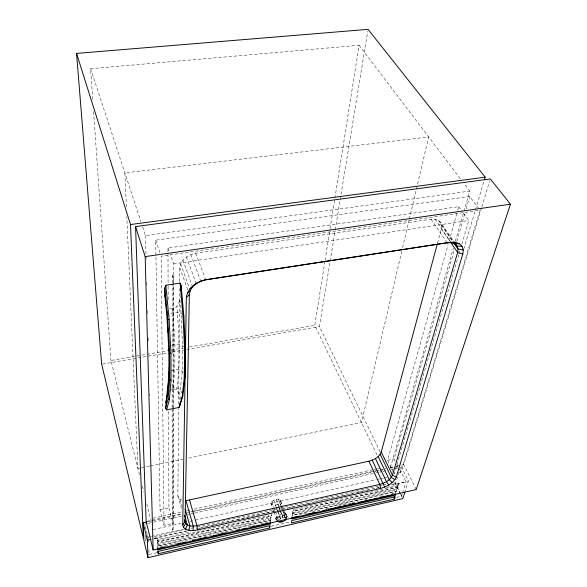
<?xml version="1.0" encoding="UTF-8"?>
<svg xmlns="http://www.w3.org/2000/svg" width="587" height="587" viewBox="0 0 587 587"><rect width="100%" height="100%" fill="white"/><g stroke="black" fill="none" stroke-linecap="round" stroke-linejoin="round"><path stroke-width="0.44" stroke-dasharray="2.94 2.2" d="M173.026 408.391L173.172 530.699L172.409 530.868L172.13 408.552M172.13 407.635L172.145 381.968M172.167 352.633L172.204 283.888M172.211 282.971L172.211 275.633L173.253 275.479L173.73 276.873L172.695 277.027L172.211 275.633M173.026 407.473L173.238 283.726M173.238 282.817L173.253 275.479M478.985 208.781L469.717 196.484L155.694 240.186L160.038 510.052L164.022 525.358L173.033 523.347L173.26 409.667M173.26 408.75L173.554 263.901L170.318 254.677M182.051 500.168L180.099 499.456L178.433 497.893L177.868 495.876L178.609 408.809M178.646 404.223L179.629 288.745M179.695 281.415C180.392 274.364 177.861 266.094 182.88 260.144C186.226 256.438 190.79 254.142 195.676 253.268L430.99 219.222L435.026 219.186L438.357 220.308L440.646 222.458L453.942 241.609M437.557 243.055L441.373 228.886L441.681 225.415L440.646 222.458M269.822 522.79L270.152 520.405L157.742 546.145L157.771 547.73M270.812 520.023L270.38 518.813L270.71 516.399L157.661 542.146L157.712 544.553L158.035 545.837L270.812 520.023L271.15 517.617L270.71 516.399M154.322 538.837L157.58 538.103L157.954 541.823L271.377 516.002L271.715 513.559M179.989 400.07L179.086 394.031L180.29 389.973L182.241 371.358L182.557 345.545L181.082 313.348L179.923 300.353L180.429 296.802M376.979 454.844L314.771 325.389L324.927 261.23M325.066 260.327L329.931 229.605M330.07 228.703L359.09 45.272L90.581 68.708L92.812 100.722M380.163 451.829L319.423 326.577L335.089 230.816M335.236 229.913L367.748 31.155M292.297 513.801L292.7 511.387L397.12 487.606L397.67 488.751L396.937 491.158L292.752 515.004L292.297 513.801L396.386 490.02L397.12 487.606M292.752 515.004L293.162 512.59L292.7 511.387M399.864 469.329L406.05 481.802L398.353 483.549L398.911 484.693L398.162 487.129L293.434 510.976L293.705 509.355M278.722 520.654L276.932 519.796L277.805 518.218L279.353 519.51L280.769 518.46L284.306 517.653L284.666 515.635L282.523 509.868M401.787 251.207L361.489 422.603L187.319 458.3M402.623 247.633L409.132 219.956M409.344 219.068L428.649 136.94L124.87 172.901L126.447 208.583M169.181 391.25L172.835 388.88L173.136 387.765L174.801 369.465L174.897 344.151L172.945 309.144L176.951 306.451L179.923 300.353M393.444 472.359L387.574 460.333L448.101 244.559M449.092 241.037L457.493 211.093M457.735 210.212L458.726 206.69L167.963 247.971L168.102 285.524M179.086 394.031L176.467 389.907L177.01 388C180.502 360.939 178.91 333.563 176.951 306.451M390.45 467.428L453.325 248.286M455.343 241.257L463.679 212.201M463.928 211.327L469.739 191.083L464.207 183.79M395.22 461.323L394.031 458.924L454.228 250.201M456.767 241.396L465.146 212.333M466.166 208.811L469.717 196.484M458.763 254.729L394.222 473.966L395.858 473.599M459.019 253.848L460.054 250.341M461.859 244.207L468.83 220.529L462.446 211.79M463.752 249.079L475.243 210.484M475.507 209.61L483.864 181.544M400.539 493.858L395.543 483.549L400.855 465.843L408.413 481.017L405.228 491.077M399.123 472.873L400.752 472.506L480.078 210.227L161.124 256.181L164.022 525.358M416.205 489.536L403.709 464.603L481.545 207.842M481.817 206.962L489.785 180.679M395.176 494.005L395.902 491.62L292.025 515.401L292.48 516.604M398.162 487.129L397.612 485.992L398.353 483.549M180.253 399.211L181.31 395.763M396.496 497.372L401.537 496.206L402.33 493.667M402.594 492.816L406.05 481.802M280.153 499.823L280.586 501.115C279.177 504.387 274.591 506.192 271.385 504.563L270.937 503.279C272.089 500.315 275.582 499.089 278.546 499.155L280.153 499.823L281.995 504.761M275.677 518.372C277.335 514.623 282.611 512.532 286.324 514.366L286.772 515.577C283.059 513.742 277.783 515.841 276.117 519.583L275.677 518.372L276.624 521.036M285.803 517.617L286.801 515.826L287.256 517.037L286.581 518.226M285.832 519.128L286.713 517.558L283.837 509.692M285.781 519.033L286.713 517.558L283.954 510.162M277.805 518.218C280.028 516.274 283.462 514.762 286.287 516.281L285.48 518.108L284.306 517.653M171.756 388.396L173.136 387.765L177.01 388L180.29 389.973L182.102 393.18M171.25 370.962L174.801 369.465L178.822 369.612L182.241 371.358L183.68 373.53M171.969 345.229L174.897 344.151L179.035 344.165L182.557 345.545L183.548 346.734M156.993 552.646L149.098 554.466L148.951 549.99M271.011 526.334L290.961 521.726M157.712 544.553L270.38 518.813M159.847 547.018L191.105 539.849M192 539.644L197.357 538.418M198.252 538.213L203.608 536.988M204.503 536.782L211.65 535.139M216.111 534.119L219.685 533.297M220.58 533.091L235.761 529.613M236.649 529.408L240.222 528.586M248.264 526.744L251.838 525.923M252.726 525.717L256.299 524.903M260.767 523.875L268.802 522.034M298.702 515.173L306.7 513.346M312.027 512.121L320.025 510.286M326.247 508.863L328.911 508.247M337.796 506.207L347.577 503.969M348.465 503.763L351.129 503.154M352.017 502.949L358.239 501.525M364.461 500.095L367.124 499.486M380.449 496.426L383.12 495.817M392.006 493.777L396.445 492.757L395.902 491.62M154.535 538.521L186.717 531.228M199.228 528.395L203.696 527.383M204.592 527.177L209.955 525.967M210.85 525.761L213.536 525.16M214.424 524.954L219.787 523.736M220.683 523.538L229.627 521.513M230.515 521.307L235.879 520.097M236.774 519.891L245.711 517.866M246.606 517.668L261.802 514.219M262.697 514.021L265.383 513.412M266.278 513.214L271.642 511.996M272.529 511.791L277.893 510.58M278.788 510.374L281.474 509.765M282.362 509.567L287.725 508.349M288.621 508.151L291.306 507.542M292.201 507.337L297.565 506.126M298.453 505.921L303.817 504.71M304.712 504.504L307.397 503.895M308.292 503.697L313.656 502.479M314.544 502.281L323.488 500.256M324.384 500.051L329.74 498.833M330.635 498.634L339.579 496.609M340.467 496.404L343.153 495.802M344.048 495.597L349.412 494.379M350.307 494.181L355.671 492.963M356.558 492.764L359.244 492.155M360.139 491.95L365.503 490.739M366.398 490.534L369.076 489.925M376.23 488.311L378.909 487.702M391.426 484.869L408.413 481.017M157.954 541.823L157.903 539.394L190.804 531.925M386.444 487.518L398.911 484.693M157.624 540.532L269.154 515.188M397.612 485.992L292.972 509.773L293.434 510.976M158.035 545.837L157.984 543.437L271.15 517.617M293.162 512.59L397.67 488.751M172.057 529.555L172.82 529.379M147.807 537.171L150.485 536.569M151.38 536.364L183.562 529.1M146.17 538.418L148.856 537.809M154.22 536.599L184.626 529.731M190.885 528.315L196.249 527.104M197.144 526.899L258.845 512.965M259.74 512.759L304.455 502.663M305.35 502.457L378.674 485.889M379.569 485.691L382.254 485.082M383.15 484.884L386.723 484.077M153.713 538.294L186.725 530.817M196.542 528.601L379.481 487.188M392.864 484.158L395.543 483.549M153.229 529.569L181.867 523.164M189.917 521.359L194.392 520.361M195.288 520.163L376.04 479.711M376.935 479.513L379.62 478.911M380.515 478.706L383.201 478.112M384.096 477.906L386.782 477.304M147.403 523.553L144.725 524.147L147.322 534.801M148.298 523.355L152.759 522.371M153.655 522.173L182.212 515.841M187.569 514.652L190.247 514.058M191.135 513.86L193.813 513.273M194.708 513.075L374.998 473.115M375.885 472.917L378.564 472.322M379.459 472.124L382.137 471.53M383.032 471.332L386.598 470.539M391.059 469.549L394.633 468.756M395.528 468.558L399.094 467.773M152.936 518.196L181.566 511.886M186.937 510.705L190.511 509.912M194.092 509.127L373.046 469.681M373.941 469.483L376.619 468.888M377.514 468.69L380.2 468.103M147.051 521.315L181.926 513.61M187.29 512.422L189.975 511.827M190.87 511.629L193.549 511.042M194.444 510.844L374.198 471.126M375.093 470.928L385.82 468.551M390.289 467.568L392.974 466.973M396.555 466.181L400.129 465.396M401.024 465.197L403.709 464.603M147.653 521.843L181.654 514.322M192.389 511.952L375.805 471.383M376.7 471.185L379.378 470.598M380.273 470.4L382.959 469.805M390.12 468.221L393.694 467.428M394.589 467.23L398.169 466.438M160.038 510.052L168.931 508.107L168.572 411.01M387.574 460.333L394.031 458.924M149.612 466.034L137.938 468.426L126.814 216.816M150.507 465.851L182.828 459.225M102.571 364.043L167.625 352.802M172.145 352.024L185.697 349.683M186.6 349.522L319.423 326.577M139.501 474.685L110.936 360.477L167.757 350.696M171.367 350.072L183.093 348.054M189.403 346.968L314.771 325.389M173.554 263.901L468.83 220.529M142.656 226.942L145.517 235.636L469.739 191.083M172.835 388.88L176.467 389.907M169.738 308.014L172.945 309.144M276.191 519.825L277.424 520.302M183.078 315.021L181.082 313.348L177.494 312.482L173.268 312.629L169.511 313.766L169.614 315.579M359.09 45.272L460.333 178.69M458.726 206.69L461.918 211.063M438.357 220.308L454.199 243.165M441.681 225.415L452.907 241.617M435.026 219.186L451.337 242.82M441.373 228.886L450.009 241.404M430.99 219.222L447.213 242.893M280.769 518.46L277.035 509.325M396.797 464.515L397.986 466.914M399.967 470.906L400.752 472.506M400.928 494.65L402.851 498.612M394.772 482.257L400.341 493.748M400.738 494.57L401.537 496.206M396.386 490.02L396.937 491.158M195.676 253.268L205.487 279.008M190.812 254.567L200.791 281.202M280.586 501.115L282.12 505.224M282.42 506.045L283.646 509.34M284.475 513.632L284.922 514.843M278.546 499.155L282.215 509.046M279.728 502.692L280.645 505.158M280.946 505.979L282.171 509.267M282.472 510.088L285.524 518.306M281.753 513.83L282.2 515.041M276.183 499.31L278.62 505.913M278.92 506.735L280.138 510.037M280.447 510.859L282.582 517.778M277.82 504.138L278.421 505.781M278.73 506.603L279.94 509.89M280.241 510.712L283.279 518.93M186.395 256.945L196.234 283.631M273.703 500.234L275.824 506.023M275.362 505.055L275.963 506.706M276.264 507.528L277.468 510.815M277.768 511.637L280.784 519.869M271.781 501.694L273.608 506.86M273.894 507.476L275.112 510.983M275.398 511.607L278.414 520.045M276.668 516.575L277.108 517.785M182.88 260.144L192.595 286.889M270.937 503.279L272.434 507.403M272.735 508.232L273.938 511.534M274.085 511.989L277.079 520.243M270.937 514.777L271.377 516.002M180.613 263.842L189.924 289.787M270.152 520.405L270.592 521.623M179.813 267.665L187.877 290.279M167.963 247.971L169.137 251.324M155.694 240.186L160.552 254.501M286.324 514.366L287.256 517.037M90.581 68.708L140.939 221.732M180.099 499.456L182.087 506.508M177.868 495.876L182.021 510.705M168.931 508.107L173.033 523.347M157.58 538.103L157.903 539.394M157.661 542.146L157.984 543.437M157.742 546.145L158.064 547.429M142.384 486.19L143.712 491.502M146.809 503.895L151.241 521.601M147.542 535.689L147.975 537.465M145.275 538.617L146.339 543.019M93.575 111.699L110.936 360.477M145.143 534.999L145.246 537.714M148.621 540.128L148.68 541.918M145.517 235.636L146.141 259.447M146.743 282.274L146.86 286.918M147.484 310.626L147.579 314.39M148.21 338.193L148.276 340.944M149.678 394.053L149.722 395.88M168.102 286.441L168.153 300.177"/><path stroke-width="0.88" d="M169.034 348.751C170.766 368.731 167.163 388.389 165.644 408.082L166.613 409.843L178.976 407.495L179.938 405.382L179.96 402.726M181.09 290.653L181.141 285.495L180.084 283.11L165.85 285.282L164.771 288.012L164.822 294.894L167.009 317.626L168.873 350.622L168.953 376.993L167.405 395.902L165.607 402.763M178.976 407.495L182.117 397.384L184.23 378.101L184.626 351.158L183.122 317.391L180.084 283.11M179.938 405.382L182.821 396.115L184.942 376.927L185.36 350.153L183.885 316.628L181.141 285.495M182.74 524.976L186.321 297.638C187.429 287.564 197.408 281.254 206.646 279.551L449.994 242.328L454.925 242.233L459.159 243.598L462.028 246.276L463.26 249.981L462.783 254.12L396.276 477.062C393.554 483.292 386.892 486.667 380.647 488.406L197.423 529.966C192.734 530.802 186.864 531.286 183.408 527.331L182.74 524.976L185.059 521.527L189.366 294.469C190.239 285.854 198.92 281.019 206.646 279.551M168.953 376.993L169.107 373.714M167.405 395.902L167.589 392.314M193.02 530.575L193.262 526.128L185.969 500.667L368.9 461.213C373.904 459.892 379.253 457.126 381.249 452.056L437.315 243.943M168.873 350.622L168.99 348.553M165.644 408.082L168.109 398.859L169.709 379.686L169.65 352.868L167.772 319.247L164.771 288.012M166.613 409.843L169.342 399.769L171.008 380.493L170.986 353.521L169.122 319.673L165.85 285.282M269.704 527.948L270.035 525.585L158.145 551.376L158.189 553.724L269.704 527.948L269.279 526.73M157.793 548.522L158.108 549.806L270.255 524.008L270.475 522.415M292.348 517.396L292.077 518.989L395.719 495.149L395.176 494.005M188.845 530.332L189.939 525.923L185.191 509.208M484.385 179.791L485.17 177.157L368.042 29.35L76.552 53.41L101.661 364.197L143.331 538.184L130.512 224.542L76.552 53.41M394.457 496.382L393.972 497.952L394.515 499.089L291.409 522.929L291.812 520.566L395.234 496.727L394.515 499.089M404.964 491.913L402.851 498.612L147.997 557.65L143.896 540.517L143.184 522.834L146.765 522.041M510.448 204.173L416.205 489.536L153.141 549.975L146.156 521.513L135.553 226.604L490.314 178.925L510.448 204.173L145.172 256.6L135.553 226.604M185.529 529.217L187.297 525.027L184.567 515.327M166.539 396.357L167.669 394.171M182.117 397.384L182.821 396.115M280.219 522.019L277.38 521.073C280.131 522.716 284.357 522.1 285.781 519.033M183.408 527.331L185.617 523.509L185.059 521.527M184.23 378.101L184.942 376.927M285.15 520.163L285.832 519.128L284.534 520.097M184.626 351.158L185.36 350.153M186.321 297.638L189.366 294.469M183.122 317.391L183.885 316.628M187.341 293.052L190.225 290.624M190.313 288.356L192.595 286.889M194.899 284.255L196.234 283.631M158.681 548.317L164.903 546.886M177.355 544.032L180.906 543.21M182.689 542.806L185.353 542.19M192.47 540.554L196.021 539.739M197.804 539.328L205.802 537.494M212.92 535.858L216.471 535.043M218.254 534.632L226.252 532.798M236.033 530.553L239.591 529.738M241.367 529.327L246.709 528.102M251.148 527.082L254.707 526.268M256.49 525.857L260.041 525.042M261.824 524.631L267.158 523.406M291.622 517.785L297.873 516.355M307.691 514.095L315.725 512.253M322.865 510.609L326.438 509.795M328.221 509.384L336.256 507.535M338.046 507.124L341.612 506.31M343.402 505.899L346.968 505.077M348.751 504.666L354.108 503.441M358.576 502.413L362.142 501.592M363.933 501.181L371.967 499.339M373.75 498.928L377.324 498.106M379.107 497.695L392.498 494.621M147.997 557.65L147.381 540.135L150.954 539.328M205.802 279.838L449.994 242.328M447.213 242.893L454.925 242.233M130.512 224.542L485.17 177.157M281.195 521.542L278.487 521.748L276.624 521.036M451.337 242.82L454.712 243.898L459.159 243.598M462.028 246.276L457.009 246.026L454.712 243.898M463.26 249.981L458.007 248.976L453.927 243.084M167.772 319.247L169.122 319.673M462.783 254.12L457.633 252.454L451.029 242.879M169.65 352.868L170.986 353.521M396.276 477.062L392.476 475.169L381.249 452.056M169.709 379.686L171.008 380.493M394.904 479.726L391.331 477.4L380.156 454.301M281.393 521.513L281.936 521.887M168.109 398.859L169.342 399.769M392.292 482.529L389.262 479.645L378.153 456.547M454.962 243.084L457.009 246.026L458.007 248.976L457.633 252.454L392.476 475.169C390.318 480.269 384.881 483.006 379.796 484.392L196.961 525.622C193.174 526.297 188.398 526.737 185.617 523.509L184.582 519.818M388.777 485.075L386.459 481.685L375.423 458.564M372.239 460.171L384.698 487.122M368.9 461.213L379.796 484.392L380.647 488.406M269.822 522.79L270.255 524.008M189.594 500.212L196.961 525.622L197.423 529.966M158.189 553.724L157.837 550.877M143.184 522.834L147.381 540.135M164.822 294.894L165.204 297.448M165.461 299.15L165.842 301.703M166.216 305.159L166.385 306.898M166.803 311.249L166.965 312.981M167.317 317.384L167.574 321.867M167.926 328.14L168.175 332.624M168.476 338.002L168.777 343.38M145.172 256.6L153.141 549.975M158.079 548.221L158.108 549.806"/></g></svg>
